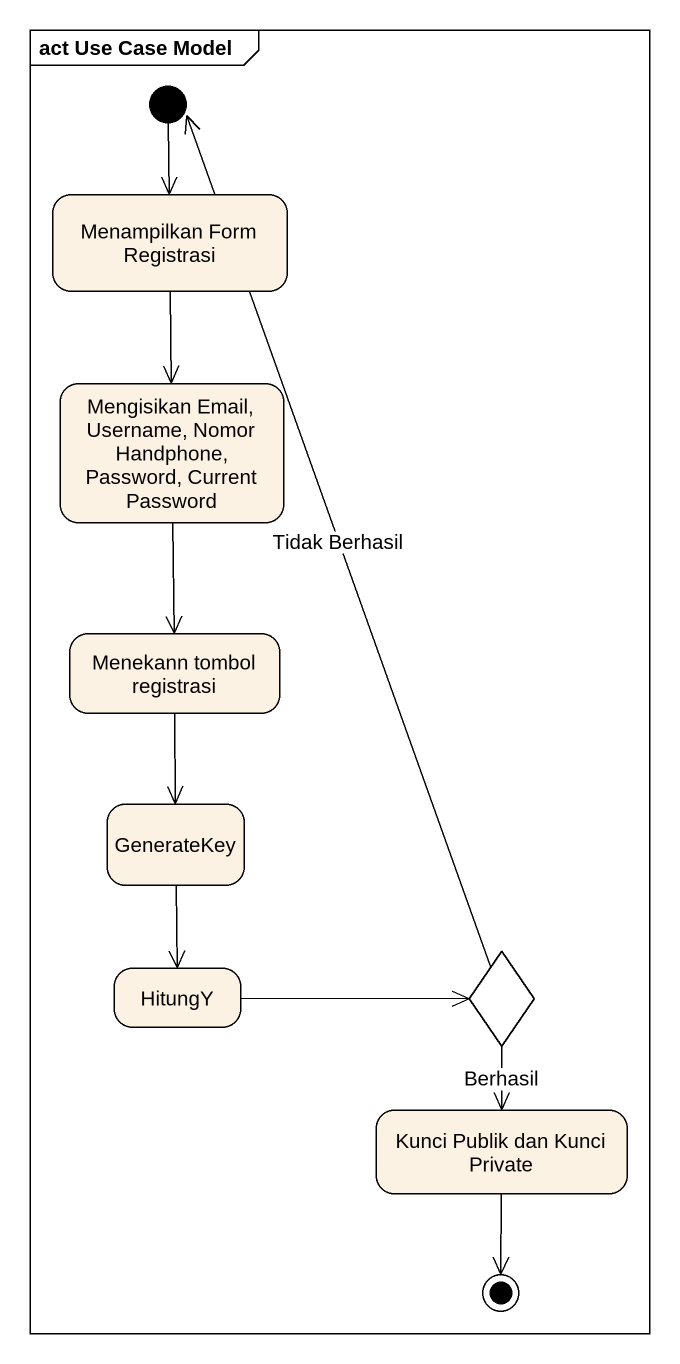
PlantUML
@startuml
mainframe act Use Case Model
hide empty description
state initial1 <<start>>
state "Menampilkan Form Registrasi" as Menampilkan_Form_Registrasi
state "Mengisikan Email, Username, Nomor Handphone, Password, Current Password" as Mengisikan_Email_Username
state "Menekann tombol registrasi" as Menekann_tombol_registrasi
state GenerateKey
state HitungY
state choice1 <<choice>>
state "Kunci Publik dan Kunci Private" as Kunci_Publik_dan_Kunci
initial1 --> Menampilkan_Form_Registrasi
Menampilkan_Form_Registrasi --> Mengisikan_Email_Username
Mengisikan_Email_Username --> Menekann_tombol_registrasi
Menekann_tombol_registrasi --> GenerateKey
GenerateKey --> HitungY
HitungY -right-> choice1
choice1 -up-> initial1 : Tidak Berhasil
choice1 --> Kunci_Publik_dan_Kunci : Berhasil
Kunci_Publik_dan_Kunci --> [*]
@enduml
